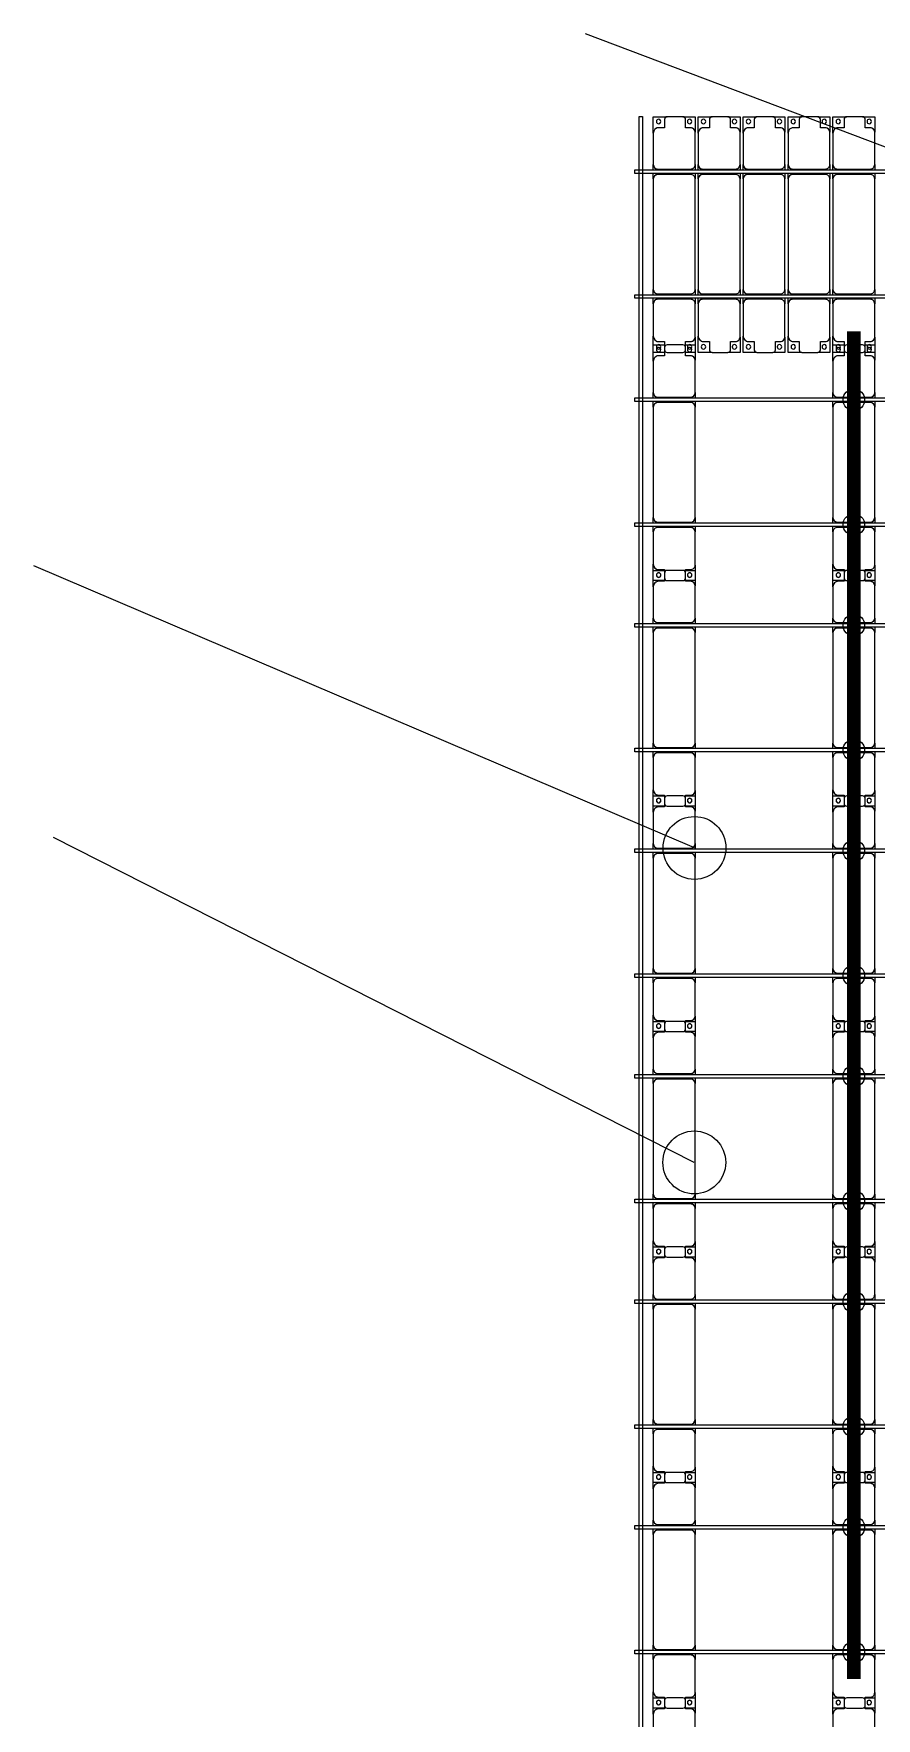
# Model space of a CAD drawing. Header units: millimetres. Extents: x -147246 to 112336, y -213734 to -86506.
# Drawn here: x -147246 to -137864, y -110382 to -91631 of the extents above; entities that cross this region are included whole.
import ezdxf

# ---------------------------------------------------------------- set-up
doc = ezdxf.new("R2010")
doc.units = ezdxf.units.MM
doc.layers.add('A-GENM', color=13, linetype='Continuous', lineweight=9)
doc.layers.add('S-BEAM', color=12, linetype='Continuous', lineweight=9)
for name, color, linetype in [('GC-BICH NEO', 6, 'Continuous'), ('GC-DAY NEO', 5, 'Continuous'), ('GC-HOP 40x60 GIA CUONG', 1, 'Continuous')]:
    doc.layers.add(name, color=color, linetype=linetype)

# ---------------------------------------------------------------- blocks, each defined once
blk = doc.blocks.new('Dai phao do pin - DẢI PHAO ĐỠ PIN-29412-BỐ TRÍ KHUNG KẾT CẤU BÈ PIN 05')
at = {"layer": 'A-GENM', "color": 7}
for p, q in [((-1312, 223), (-1140, 223)), ((-1312, 118), (-1312, 223)), ((-780, 223), (-1140, 223)), ((-780, 223), (-721, 223)), ((-681, 223), (-620, 223)), ((610, 223), (-620, 223)), ((610, 223), (669, 223)), ((709, 223), (770, 223)), ((1140, 223), (770, 223)), ((1140, 223), (1312, 223)), ((1198, 223), (1370, 223)), ((1198, 118), (1198, 223)), ((1312, 223), (1312, 118)), ((1730, 223), (1370, 223)), ((1730, 223), (1789, 223)), ((1829, 223), (1890, 223)), ((3120, 223), (1890, 223)), ((3120, 223), (3179, 223)), ((3219, 223), (3280, 223)), ((3650, 223), (3280, 223)), ((3650, 223), (3822, 223)), ((3708, 223), (3880, 223)), ((3708, 118), (3708, 223)), ((3822, 223), (3822, 118)), ((4240, 223), (3880, 223)), ((4240, 223), (4299, 223)), ((4339, 223), (4400, 223)), ((5630, 223), (4400, 223)), ((5630, 223), (5689, 223)), ((5729, 223), (5790, 223)), ((6160, 223), (5790, 223)), ((6160, 223), (6332, 223)), ((6218, 223), (6386, 223)), ((6218, 118), (6218, 223)), ((6332, 223), (6332, 118)), ((6750, 223), (6390, 223)), ((6750, 223), (6809, 223)), ((6849, 223), (6910, 223)), ((8140, 223), (6910, 223)), ((8140, 223), (8199, 223)), ((8239, 223), (8300, 223)), ((8670, 223), (8300, 223)), ((8670, 223), (8842, 223)), ((8728, 223), (8900, 223)), ((8728, 118), (8728, 223)), ((8842, 223), (8842, 118)), ((9260, 223), (8900, 223)), ((9260, 223), (9319, 223)), ((9359, 223), (9420, 223)), ((10650, 223), (9420, 223)), ((10650, 223), (10709, 223)), ((10749, 223), (10810, 223)), ((11180, 223), (10810, 223)), ((11180, 223), (11352, 223)), ((11238, 223), (11410, 223)), ((11238, 118), (11238, 223)), ((11352, 223), (11352, 118)), ((11770, 223), (11410, 223)), ((11770, 223), (11829, 223)), ((11869, 223), (11930, 223)), ((13160, 223), (11930, 223)), ((13160, 223), (13219, 223)), ((13259, 223), (13320, 223)), ((13690, 223), (13320, 223)), ((13690, 223), (13862, 223)), ((13748, 223), (13920, 223)), ((13748, 118), (13748, 223)), ((13862, 223), (13862, 118)), ((14280, 223), (13920, 223)), ((-1312, 88), (-1312, -88)), ((-1190, 118), (-1282, 118)), ((-1190, 173), (-1190, 118)), ((-730, -192), (-730, 173)), ((-670, 173), (-670, -192)), ((660, -192), (660, 173)), ((720, 173), (720, -192)), ((1190, 118), (1190, 173)), ((1282, 118), (1190, 118)), ((1198, 88), (1198, -88)), ((1320, 118), (1228, 118)), ((1312, -88), (1312, 88)), ((1320, 173), (1320, 118)), ((1780, -192), (1780, 173)), ((1840, 173), (1840, -192)), ((3170, -192), (3170, 173)), ((3230, 173), (3230, -192)), ((3700, 118), (3700, 173)), ((3792, 118), (3700, 118)), ((3708, 88), (3708, -88)), ((3830, 118), (3738, 118)), ((3822, -88), (3822, 88)), ((3830, 173), (3830, 118)), ((4290, -192), (4290, 173)), ((4350, 173), (4350, -192)), ((5680, -192), (5680, 173)), ((5740, 173), (5740, -192)), ((6210, 118), (6210, 173)), ((6302, 118), (6210, 118)), ((6218, 88), (6218, -88)), ((6340, 118), (6248, 118)), ((6332, -88), (6332, 88)), ((6340, 173), (6340, 118)), ((6800, -192), (6800, 173)), ((6860, 173), (6860, -192)), ((8190, -192), (8190, 173)), ((8250, 173), (8250, -192)), ((8720, 118), (8720, 173)), ((8812, 118), (8720, 118)), ((8728, 88), (8728, -88)), ((8850, 118), (8758, 118)), ((8842, -88), (8842, 88)), ((8850, 173), (8850, 118)), ((9310, -192), (9310, 173)), ((9370, 173), (9370, -192)), ((10700, -192), (10700, 173)), ((10760, 173), (10760, -192)), ((11230, 118), (11230, 173)), ((11322, 118), (11230, 118)), ((11238, 88), (11238, -88)), ((11360, 118), (11268, 118)), ((11352, -88), (11352, 88)), ((11360, 173), (11360, 118)), ((11820, -192), (11820, 173)), ((11880, 173), (11880, -192)), ((13210, -192), (13210, 173)), ((13270, 173), (13270, -192)), ((13740, 118), (13740, 173)), ((13832, 118), (13740, 118)), ((13748, 88), (13748, -88)), ((13870, 118), (13778, 118)), ((13862, -88), (13862, 88)), ((13870, 173), (13870, 118)), ((-1312, -242), (-1312, -118)), ((-1282, -118), (-1190, -118)), ((-1190, -118), (-1190, -182)), ((1190, -182), (1190, -118)), ((1190, -118), (1282, -118)), ((1198, -242), (1198, -118)), ((1228, -118), (1320, -118)), ((1312, -118), (1312, -242)), ((1320, -118), (1320, -182)), ((3700, -182), (3700, -118)), ((3700, -118), (3792, -118)), ((3708, -242), (3708, -118)), ((3738, -118), (3830, -118)), ((3822, -118), (3822, -242)), ((3830, -118), (3830, -182)), ((6210, -182), (6210, -118)), ((6210, -118), (6302, -118)), ((6218, -242), (6218, -118)), ((6248, -118), (6340, -118)), ((6332, -118), (6332, -242)), ((6340, -118), (6340, -182)), ((8720, -182), (8720, -118)), ((8720, -118), (8812, -118)), ((8728, -242), (8728, -118)), ((8758, -118), (8850, -118)), ((8842, -118), (8842, -242)), ((8850, -118), (8850, -182)), ((11230, -182), (11230, -118)), ((11230, -118), (11322, -118)), ((11238, -242), (11238, -118)), ((11268, -118), (11360, -118)), ((11352, -118), (11352, -242)), ((11360, -118), (11360, -182)), ((13740, -182), (13740, -118)), ((13740, -118), (13832, -118)), ((13748, -242), (13748, -118)), ((13778, -118), (13870, -118)), ((13862, -118), (13862, -242)), ((13870, -118), (13870, -182)), ((-1130, -242), (-1312, -242)), ((-1130, -242), (-780, -242)), ((-721, -242), (-780, -242)), ((-620, -242), (-681, -242)), ((-620, -242), (610, -242)), ((669, -242), (610, -242)), ((770, -242), (709, -242)), ((770, -242), (1130, -242)), ((1312, -242), (1130, -242)), ((1380, -242), (1198, -242)), ((1380, -242), (1730, -242)), ((1789, -242), (1730, -242)), ((1890, -242), (1829, -242)), ((1890, -242), (3120, -242)), ((3179, -242), (3120, -242)), ((3280, -242), (3219, -242)), ((3280, -242), (3640, -242)), ((3822, -242), (3640, -242)), ((3890, -242), (3708, -242)), ((3890, -242), (4240, -242)), ((4299, -242), (4240, -242)), ((4400, -242), (4339, -242)), ((4400, -242), (5630, -242)), ((5689, -242), (5630, -242)), ((5790, -242), (5729, -242)), ((5790, -242), (6150, -242)), ((6332, -242), (6150, -242)), ((6400, -242), (6218, -242)), ((6400, -242), (6750, -242)), ((6809, -242), (6750, -242)), ((6910, -242), (6849, -242)), ((6910, -242), (8140, -242)), ((8199, -242), (8140, -242)), ((8300, -242), (8239, -242)), ((8300, -242), (8660, -242)), ((8842, -242), (8660, -242)), ((8910, -242), (8728, -242)), ((8910, -242), (9260, -242)), ((9319, -242), (9260, -242)), ((9420, -242), (9359, -242)), ((9420, -242), (10650, -242)), ((10709, -242), (10650, -242)), ((10810, -242), (10749, -242)), ((10810, -242), (11170, -242)), ((11352, -242), (11170, -242)), ((11420, -242), (11238, -242)), ((11420, -242), (11770, -242)), ((11829, -242), (11770, -242)), ((11930, -242), (11869, -242)), ((11930, -242), (13160, -242)), ((13219, -242), (13160, -242)), ((13320, -242), (13259, -242)), ((13320, -242), (13680, -242)), ((13862, -242), (13680, -242)), ((13930, -242), (13748, -242)), ((13930, -242), (14280, -242))]:
    blk.add_line(p, q, dxfattribs=at)
for centre, radius, start, end in [((-1140, 173), 50, 90, 180), ((-1140, 173), 50, 135, 180), ((-780, 173), 50, 0, 90), ((-780, 173), 50, 0, 45), ((-620, 173), 50, 90, 180), ((-620, 173), 50, 90, 180), ((610, 173), 50, 0, 90), ((610, 173), 50, 45, 90), ((770, 173), 50, 90, 180), ((770, 173), 50, 135, 180), ((1140, 173), 50, 360, 90), ((1140, 173), 50, 360, 45), ((1370, 173), 50, 90, 180), ((1370, 173), 50, 135, 180), ((1730, 173), 50, 0, 90), ((1730, 173), 50, 0, 45), ((1890, 173), 50, 90, 180), ((1890, 173), 50, 90, 180), ((3120, 173), 50, 0, 90), ((3120, 173), 50, 45, 90), ((3280, 173), 50, 90, 180), ((3280, 173), 50, 135, 180), ((3650, 173), 50, 0, 90), ((3650, 173), 50, 0, 45), ((3880, 173), 50, 90, 180), ((3880, 173), 50, 135, 180), ((4240, 173), 50, 0, 90), ((4240, 173), 50, 0, 45), ((4400, 173), 50, 90, 180), ((4400, 173), 50, 90, 180), ((5630, 173), 50, 0, 90), ((5630, 173), 50, 45, 90), ((5790, 173), 50, 90, 180), ((5790, 173), 50, 135, 180), ((6160, 173), 50, 0, 90), ((6160, 173), 50, 0, 45), ((6390, 173), 50, 90, 180), ((6390, 173), 50, 135, 180), ((6750, 173), 50, 0, 90), ((6750, 173), 50, 0, 45), ((6910, 173), 50, 90, 180), ((6910, 173), 50, 90, 180), ((8140, 173), 50, 0, 90), ((8140, 173), 50, 45, 90), ((8300, 173), 50, 90, 180), ((8300, 173), 50, 135, 180), ((8670, 173), 50, 0, 90), ((8670, 173), 50, 0, 45), ((8900, 173), 50, 90, 180), ((8900, 173), 50, 135, 180), ((9260, 173), 50, 360, 90), ((9260, 173), 50, 0, 45), ((9420, 173), 50, 90, 180), ((9420, 173), 50, 90, 180), ((10650, 173), 50, 0, 90), ((10650, 173), 50, 45, 90), ((10810, 173), 50, 90, 180), ((10810, 173), 50, 135, 180), ((11180, 173), 50, 360, 90), ((11180, 173), 50, 360, 45), ((11410, 173), 50, 90, 180), ((11410, 173), 50, 135, 180), ((11770, 173), 50, 0, 90), ((11770, 173), 50, 0, 45), ((11930, 173), 50, 90, 180), ((11930, 173), 50, 90, 180), ((13160, 173), 50, 0, 90), ((13160, 173), 50, 45, 90), ((13320, 173), 50, 90, 180), ((13320, 173), 50, 135, 180), ((13690, 173), 50, 360, 90), ((13690, 173), 50, 360, 45), ((13920, 173), 50, 90, 180), ((13920, 173), 50, 135, 180), ((-1282, 88), 30, 90, 180), ((-1259, 162), 25, 360, 180), ((-1259, 162), 25, 180, 360), ((1228, 88), 30, 90, 180), ((1249, 162), 25, 0, 180), ((1249, 162), 25, 180, 0), ((1251, 162), 25, 0, 180), ((1251, 162), 25, 180, 360), ((1282, 88), 30, 0, 90), ((3738, 88), 30, 90, 180), ((3759, 162), 25, 0, 180), ((3759, 162), 25, 180, 0), ((3761, 162), 25, 0, 180), ((3761, 162), 25, 180, 360), ((3792, 88), 30, 0, 90), ((6248, 88), 30, 90, 180), ((6269, 162), 25, 0, 180), ((6269, 162), 25, 180, 0), ((6271, 162), 25, 0, 180), ((6271, 162), 25, 180, 360), ((6302, 88), 30, 0, 90), ((8758, 88), 30, 90, 180), ((8779, 162), 25, 0, 180), ((8779, 162), 25, 180, 360), ((8781, 162), 25, 0, 180), ((8781, 162), 25, 180, 360), ((8812, 88), 30, 0, 90), ((11268, 88), 30, 90, 180), ((11289, 162), 25, 0, 180), ((11289, 162), 25, 180, 0), ((11291, 162), 25, 0, 180), ((11291, 162), 25, 180, 0), ((11322, 88), 30, 0, 90), ((13778, 88), 30, 90, 180), ((13799, 162), 25, 0, 180), ((13799, 162), 25, 180, 0), ((13801, 162), 25, 360, 180), ((13801, 162), 25, 180, 360), ((13832, 88), 30, 0, 90), ((-1282, -88), 30, 180, 270), ((-1259, -183), 25, 360, 180), ((-1259, -183), 25, 180, 360), ((-1130, -182), 60, 180, 270), ((-1130, -182), 60, 180, 210), ((1130, -182), 60, 270, 360), ((1130, -182), 60, 330, 360), ((1228, -88), 30, 180, 270), ((1249, -183), 25, 0, 180), ((1249, -183), 25, 180, 0), ((1251, -183), 25, 0, 180), ((1251, -183), 25, 180, 360), ((1282, -88), 30, 270, 0), ((1380, -182), 60, 180, 270), ((1380, -182), 60, 180, 210), ((3640, -182), 60, 270, 360), ((3640, -182), 60, 330, 0), ((3738, -88), 30, 180, 270), ((3759, -183), 25, 360, 180), ((3759, -183), 25, 180, 0), ((3761, -183), 25, 0, 180), ((3761, -183), 25, 180, 0), ((3792, -88), 30, 270, 0), ((3890, -182), 60, 180, 270), ((3890, -182), 60, 180, 210), ((6150, -182), 60, 270, 360), ((6150, -182), 60, 330, 0), ((6248, -88), 30, 180, 270), ((6269, -183), 25, 0, 180), ((6269, -183), 25, 180, 0), ((6271, -183), 25, 0, 180), ((6271, -183), 25, 180, 0), ((6302, -88), 30, 270, 0), ((6400, -182), 60, 180, 270), ((6400, -182), 60, 180, 210), ((8660, -182), 60, 270, 0), ((8660, -182), 60, 330, 0), ((8758, -88), 30, 180, 270), ((8779, -183), 25, 0, 180), ((8779, -183), 25, 180, 0), ((8781, -183), 25, 0, 180), ((8781, -183), 25, 180, 0), ((8812, -88), 30, 270, 360), ((8910, -182), 60, 180, 270), ((8910, -182), 60, 180, 210), ((11170, -182), 60, 270, 360), ((11170, -182), 60, 330, 360), ((11268, -88), 30, 180, 270), ((11289, -183), 25, 360, 180), ((11289, -183), 25, 180, 0), ((11291, -183), 25, 360, 180), ((11291, -183), 25, 180, 360), ((11322, -88), 30, 270, 360), ((11420, -182), 60, 180, 270), ((11420, -182), 60, 180, 210), ((13680, -182), 60, 270, 360), ((13680, -182), 60, 330, 360), ((13778, -88), 30, 180, 270), ((13799, -183), 25, 0, 180), ((13799, -183), 25, 180, 0), ((13801, -183), 25, 360, 180), ((13801, -183), 25, 180, 0), ((13832, -88), 30, 270, 0), ((13930, -182), 60, 180, 270), ((13930, -182), 60, 180, 210), ((-780, -192), 50, 270, 0), ((-780, -192), 50, 315, 0), ((-620, -192), 50, 180, 270), ((-620, -192), 50, 180, 255), ((610, -192), 50, 270, 0), ((610, -192), 50, 270, 345), ((770, -192), 50, 180, 270), ((770, -192), 50, 180, 225), ((1730, -192), 50, 270, 360), ((1730, -192), 50, 315, 360), ((1890, -192), 50, 180, 270), ((1890, -192), 50, 180, 255), ((3120, -192), 50, 270, 0), ((3120, -192), 50, 270, 345), ((3280, -192), 50, 180, 270), ((3280, -192), 50, 180, 225), ((4240, -192), 50, 270, 0), ((4240, -192), 50, 315, 360), ((4400, -192), 50, 180, 270), ((4400, -192), 50, 180, 255), ((5630, -192), 50, 270, 0), ((5630, -192), 50, 270, 345), ((5790, -192), 50, 180, 270), ((5790, -192), 50, 180, 225), ((6750, -192), 50, 270, 0), ((6750, -192), 50, 315, 0), ((6910, -192), 50, 180, 270), ((6910, -192), 50, 180, 255), ((8140, -192), 50, 270, 0), ((8140, -192), 50, 270, 345), ((8300, -192), 50, 180, 270), ((8300, -192), 50, 180, 225), ((9260, -192), 50, 270, 360), ((9260, -192), 50, 315, 0), ((9420, -192), 50, 180, 270), ((9420, -192), 50, 180, 255), ((10650, -192), 50, 270, 0), ((10650, -192), 50, 270, 345), ((10810, -192), 50, 180, 270), ((10810, -192), 50, 180, 225), ((11770, -192), 50, 270, 0), ((11770, -192), 50, 315, 0), ((11930, -192), 50, 180, 270), ((11930, -192), 50, 180, 255), ((13160, -192), 50, 270, 0), ((13160, -192), 50, 270, 345), ((13320, -192), 50, 180, 270), ((13320, -192), 50, 180, 225)]:
    blk.add_arc(centre, radius, start, end, dxfattribs=at)
blk = doc.blocks.new('Dải phao đi lại kèm đỡ invester - DẢI PHAO ĐI LẠI-15551-BỐ TRÍ KHUNG KẾT CẤU BÈ PIN 05')
at = {"layer": 'A-GENM', "color": 7}
for p, q in [((-242, 1312), (-88, 1312)), ((-242, 1130), (-242, 1312)), ((-242, 1130), (-242, 780)), ((-118, 1190), (-182, 1190)), ((-118, 1282), (-118, 1190)), ((88, 1312), (-88, 1312)), ((88, 1312), (223, 1312)), ((118, 1190), (118, 1282)), ((173, 1190), (118, 1190)), ((223, 1312), (223, 1140)), ((223, 780), (223, 1140)), ((258, 1312), (412, 1312)), ((258, 1130), (258, 1312)), ((258, 1130), (258, 780)), ((382, 1190), (318, 1190)), ((382, 1282), (382, 1190)), ((588, 1312), (412, 1312)), ((588, 1312), (723, 1312)), ((618, 1190), (618, 1282)), ((673, 1190), (618, 1190)), ((723, 1312), (723, 1140)), ((723, 780), (723, 1140)), ((758, 1312), (912, 1312)), ((758, 1130), (758, 1312)), ((758, 1130), (758, 780)), ((882, 1190), (818, 1190)), ((882, 1282), (882, 1190)), ((1088, 1312), (912, 1312)), ((1088, 1312), (1223, 1312)), ((1118, 1190), (1118, 1282)), ((1173, 1190), (1118, 1190)), ((1223, 1312), (1223, 1140)), ((1223, 780), (1223, 1140)), ((1258, 1312), (1412, 1312)), ((1258, 1130), (1258, 1312)), ((1258, 1130), (1258, 780)), ((1382, 1190), (1318, 1190)), ((1382, 1282), (1382, 1190)), ((1588, 1312), (1412, 1312)), ((1588, 1312), (1723, 1312)), ((1618, 1190), (1618, 1282)), ((1673, 1190), (1618, 1190)), ((1723, 1312), (1723, 1140)), ((1723, 780), (1723, 1140)), ((1758, 1312), (1912, 1312)), ((1758, 1130), (1758, 1312)), ((1758, 1130), (1758, 780)), ((1882, 1190), (1818, 1190)), ((1882, 1282), (1882, 1190)), ((2088, 1312), (1912, 1312)), ((2088, 1312), (2223, 1312)), ((2118, 1190), (2118, 1282)), ((2173, 1190), (2118, 1190)), ((2223, 1312), (2223, 1140)), ((2223, 780), (2223, 1140)), ((-242, 721), (-242, 780)), ((223, 780), (223, 721)), ((258, 721), (258, 780)), ((723, 780), (723, 721)), ((758, 721), (758, 780)), ((1223, 780), (1223, 721)), ((1258, 721), (1258, 780)), ((1723, 780), (1723, 721)), ((1758, 721), (1758, 780)), ((2223, 780), (2223, 721)), ((-242, 620), (-242, 681)), ((-242, 620), (-242, -610)), ((-192, 730), (173, 730)), ((173, 670), (-192, 670)), ((223, 681), (223, 620)), ((223, -610), (223, 620)), ((258, 620), (258, 681)), ((258, 620), (258, -610)), ((308, 730), (673, 730)), ((673, 670), (308, 670)), ((723, 681), (723, 620)), ((723, -610), (723, 620)), ((758, 620), (758, 681)), ((758, 620), (758, -610)), ((808, 730), (1173, 730)), ((1173, 670), (808, 670)), ((1223, 681), (1223, 620)), ((1223, -610), (1223, 620)), ((1258, 620), (1258, 681)), ((1258, 620), (1258, -610)), ((1308, 730), (1673, 730)), ((1673, 670), (1308, 670)), ((1723, 681), (1723, 620)), ((1723, -610), (1723, 620)), ((1758, 620), (1758, 681)), ((1758, 620), (1758, -610)), ((1808, 730), (2173, 730)), ((2173, 670), (1808, 670)), ((2223, 681), (2223, 620)), ((2223, -610), (2223, 620)), ((-242, -669), (-242, -610)), ((-242, -770), (-242, -709)), ((-192, -660), (173, -660)), ((173, -720), (-192, -720)), ((223, -610), (223, -669)), ((223, -709), (223, -770)), ((258, -669), (258, -610)), ((258, -770), (258, -709)), ((308, -660), (673, -660)), ((673, -720), (308, -720)), ((723, -610), (723, -669)), ((723, -709), (723, -770)), ((758, -669), (758, -610)), ((758, -770), (758, -709)), ((808, -660), (1173, -660)), ((1173, -720), (808, -720)), ((1223, -610), (1223, -669)), ((1223, -709), (1223, -770)), ((1258, -669), (1258, -610)), ((1258, -770), (1258, -709)), ((1308, -660), (1673, -660)), ((1673, -720), (1308, -720)), ((1723, -610), (1723, -669)), ((1723, -709), (1723, -770)), ((1758, -669), (1758, -610)), ((1758, -770), (1758, -709)), ((1808, -660), (2173, -660)), ((2173, -720), (1808, -720)), ((2223, -610), (2223, -669)), ((2223, -709), (2223, -770)), ((-242, -770), (-242, -1130)), ((223, -1140), (223, -770)), ((258, -770), (258, -1130)), ((723, -1140), (723, -770)), ((758, -770), (758, -1130)), ((1223, -1140), (1223, -770)), ((1258, -770), (1258, -1130)), ((1723, -1140), (1723, -770)), ((1758, -770), (1758, -1130)), ((2223, -1140), (2223, -770)), ((-242, -1312), (-242, -1130)), ((-118, -1312), (-242, -1312)), ((-182, -1190), (-118, -1190)), ((-118, -1190), (-118, -1282)), ((-88, -1312), (88, -1312)), ((118, -1282), (118, -1190)), ((118, -1190), (173, -1190)), ((223, -1312), (118, -1312)), ((223, -1140), (223, -1312)), ((258, -1312), (258, -1130)), ((412, -1312), (258, -1312)), ((318, -1190), (382, -1190)), ((382, -1190), (382, -1282)), ((412, -1312), (588, -1312)), ((723, -1312), (588, -1312)), ((618, -1282), (618, -1190)), ((618, -1190), (673, -1190)), ((723, -1140), (723, -1312)), ((758, -1312), (758, -1130)), ((912, -1312), (758, -1312)), ((818, -1190), (882, -1190)), ((882, -1190), (882, -1282)), ((912, -1312), (1088, -1312)), ((1223, -1312), (1088, -1312)), ((1118, -1282), (1118, -1190)), ((1118, -1190), (1173, -1190)), ((1223, -1140), (1223, -1312)), ((1258, -1312), (1258, -1130)), ((1412, -1312), (1258, -1312)), ((1318, -1190), (1382, -1190)), ((1382, -1190), (1382, -1282)), ((1412, -1312), (1588, -1312)), ((1723, -1312), (1588, -1312)), ((1618, -1282), (1618, -1190)), ((1618, -1190), (1673, -1190)), ((1723, -1140), (1723, -1312)), ((1758, -1312), (1758, -1130)), ((1882, -1312), (1758, -1312)), ((1818, -1190), (1882, -1190)), ((1882, -1190), (1882, -1282)), ((1912, -1312), (2088, -1312)), ((2118, -1282), (2118, -1190)), ((2118, -1190), (2173, -1190)), ((2223, -1312), (2118, -1312)), ((2223, -1140), (2223, -1312))]:
    blk.add_line(p, q, dxfattribs=at)
for centre, radius, start, end in [((-182, 1130), 60, 90, 180), ((-182, 1130), 60, 90, 120), ((-183, 1259), 25, 90, 270), ((-183, 1259), 25, 270, 90), ((-88, 1282), 30, 90, 180), ((-88, 1282), 30, 90, 150), ((88, 1282), 30, 360, 90), ((88, 1282), 30, 30, 90), ((162, 1259), 25, 90, 270), ((162, 1259), 25, 180, 195), ((162, 1259), 25, 270, 90), ((173, 1140), 50, 0, 90), ((173, 1140), 50, 45, 90), ((318, 1130), 60, 90, 180), ((318, 1130), 60, 90, 120), ((317, 1259), 25, 90, 270), ((317, 1259), 25, 270, 90), ((412, 1282), 30, 90, 180), ((412, 1282), 30, 90, 150), ((588, 1282), 30, 360, 90), ((588, 1282), 30, 30, 90), ((662, 1259), 25, 90, 270), ((662, 1259), 25, 180, 195), ((662, 1259), 25, 270, 90), ((673, 1140), 50, 0, 90), ((673, 1140), 50, 47.5537, 90), ((818, 1130), 60, 90, 180), ((818, 1130), 60, 90, 120), ((817, 1259), 25, 90, 270), ((817, 1259), 25, 270, 90), ((912, 1282), 30, 90, 180), ((912, 1282), 30, 90, 150), ((1088, 1282), 30, 360, 90), ((1088, 1282), 30, 30, 90), ((1162, 1259), 25, 90, 270), ((1162, 1259), 25, 180, 195), ((1162, 1259), 25, 270, 90), ((1173, 1140), 50, 0, 90), ((1173, 1140), 50, 45, 90), ((1318, 1130), 60, 90, 180), ((1318, 1130), 60, 90, 120), ((1317, 1259), 25, 90, 270), ((1317, 1259), 25, 270, 90), ((1412, 1282), 30, 90, 180), ((1412, 1282), 30, 90, 150), ((1588, 1282), 30, 360, 90), ((1588, 1282), 30, 30, 90), ((1662, 1259), 25, 90, 270), ((1662, 1259), 25, 180, 195), ((1662, 1259), 25, 270, 90), ((1673, 1140), 50, 0, 90), ((1673, 1140), 50, 45, 90), ((1818, 1130), 60, 90, 180), ((1818, 1130), 60, 90, 120), ((1817, 1259), 25, 90, 270), ((1817, 1259), 25, 270, 90), ((1912, 1282), 30, 90, 180), ((1912, 1282), 30, 90, 150), ((2088, 1282), 30, 360, 90), ((2088, 1282), 30, 30, 90), ((2162, 1259), 25, 90, 270), ((2162, 1259), 25, 180, 195), ((2162, 1259), 25, 270, 90), ((2173, 1140), 50, 0, 90), ((2173, 1140), 50, 45, 90), ((-192, 780), 50, 180, 270), ((173, 780), 50, 270, 0), ((308, 780), 50, 180, 270), ((673, 780), 50, 270, 0), ((808, 780), 50, 180, 270), ((1173, 780), 50, 270, 0), ((1308, 780), 50, 180, 270), ((1673, 780), 50, 270, 0), ((1808, 780), 50, 180, 270), ((2173, 780), 50, 270, 0), ((-192, 620), 50, 90, 180), ((-192, 620), 50, 90, 165), ((-192, 780), 50, 225, 270), ((173, 780), 50, 270, 315), ((173, 620), 50, 360, 90), ((173, 620), 50, 360, 90), ((308, 620), 50, 90, 180), ((308, 620), 50, 90, 165), ((308, 780), 50, 225, 270), ((673, 780), 50, 270, 312.4488), ((673, 620), 50, 360, 90), ((673, 620), 50, 47.5507, 90), ((673, 620), 50, 360, 45), ((808, 620), 50, 90, 180), ((808, 620), 50, 90, 165), ((808, 780), 50, 225, 270), ((1173, 780), 50, 270, 315), ((1173, 620), 50, 360, 90), ((1173, 620), 50, 360, 90), ((1308, 620), 50, 90, 180), ((1308, 620), 50, 90, 165), ((1308, 780), 50, 225, 270), ((1673, 780), 50, 270, 315), ((1673, 620), 50, 360, 90), ((1673, 620), 50, 360, 90), ((1808, 620), 50, 90, 180), ((1808, 620), 50, 90, 165), ((1808, 780), 50, 225, 270), ((2173, 780), 50, 270, 315), ((2173, 620), 50, 360, 90), ((2173, 620), 50, 360, 90), ((-192, -610), 50, 180, 270), ((-192, -610), 50, 180, 255), ((-192, -770), 50, 90, 180), ((-192, -770), 50, 90, 135), ((173, -610), 50, 270, 0), ((173, -770), 50, 360, 90), ((173, -770), 50, 45, 90), ((173, -610), 50, 315, 0), ((308, -610), 50, 180, 270), ((308, -610), 50, 180, 255), ((308, -770), 50, 90, 180), ((308, -770), 50, 90, 135), ((673, -610), 50, 270, 0), ((673, -770), 50, 360, 90), ((673, -770), 50, 47.5426, 90), ((673, -610), 50, 315, 0), ((808, -610), 50, 180, 270), ((808, -610), 50, 180, 255), ((808, -770), 50, 90, 180), ((808, -770), 50, 90, 135), ((1173, -610), 50, 270, 0), ((1173, -770), 50, 360, 90), ((1173, -770), 50, 45, 90), ((1173, -610), 50, 315, 0), ((1308, -610), 50, 180, 270), ((1308, -610), 50, 180, 255), ((1308, -770), 50, 90, 180), ((1308, -770), 50, 90, 135), ((1673, -610), 50, 270, 0), ((1673, -770), 50, 360, 90), ((1673, -770), 50, 45, 90), ((1673, -610), 50, 315, 0), ((1808, -610), 50, 180, 270), ((1808, -610), 50, 180, 255), ((1808, -770), 50, 90, 180), ((1808, -770), 50, 90, 135), ((2173, -610), 50, 270, 0), ((2173, -770), 50, 360, 90), ((2173, -770), 50, 45, 90), ((2173, -610), 50, 315, 0), ((-182, -1130), 60, 180, 270), ((-182, -1130), 60, 240, 270), ((-183, -1249), 25, 90, 270), ((-183, -1249), 25, 270, 90), ((-88, -1282), 30, 180, 270), ((88, -1282), 30, 270, 0), ((162, -1249), 25, 90, 270), ((162, -1249), 25, 270, 90), ((173, -1140), 50, 270, 360), ((173, -1140), 50, 270, 315), ((318, -1130), 60, 180, 270), ((318, -1130), 60, 240, 270), ((317, -1249), 25, 90, 270), ((317, -1249), 25, 270, 90), ((412, -1282), 30, 180, 270), ((412, -1282), 30, 210, 270), ((588, -1282), 30, 270, 0), ((588, -1282), 30, 270, 330), ((662, -1249), 25, 90, 270), ((662, -1249), 25, 165, 180), ((662, -1249), 25, 270, 90), ((673, -1140), 50, 270, 360), ((673, -1140), 50, 270, 312.46), ((818, -1130), 60, 180, 270), ((818, -1130), 60, 240, 270), ((817, -1249), 25, 90, 270), ((817, -1249), 25, 270, 90), ((912, -1282), 30, 180, 270), ((912, -1282), 30, 210, 270), ((1088, -1282), 30, 270, 0), ((1088, -1282), 30, 270, 330), ((1162, -1249), 25, 90, 270), ((1162, -1249), 25, 165, 180), ((1162, -1249), 25, 270, 90), ((1173, -1140), 50, 270, 360), ((1173, -1140), 50, 270, 315), ((1318, -1130), 60, 180, 270), ((1318, -1130), 60, 240, 270), ((1317, -1249), 25, 90, 270), ((1317, -1249), 25, 270, 90), ((1412, -1282), 30, 180, 270), ((1412, -1282), 30, 210, 270), ((1588, -1282), 30, 270, 0), ((1588, -1282), 30, 270, 330), ((1662, -1249), 25, 90, 270), ((1662, -1249), 25, 165, 180), ((1662, -1249), 25, 270, 90), ((1673, -1140), 50, 270, 360), ((1673, -1140), 50, 270, 315), ((1818, -1130), 60, 180, 270), ((1818, -1130), 60, 240, 270), ((1817, -1249), 25, 90, 270), ((1817, -1249), 25, 270, 90), ((1912, -1282), 30, 180, 270), ((2088, -1282), 30, 270, 0), ((2162, -1249), 25, 90, 270), ((2162, -1249), 25, 270, 90), ((2173, -1140), 50, 270, 360), ((2173, -1140), 50, 270, 315)]:
    blk.add_arc(centre, radius, start, end, dxfattribs=at)
blk = doc.blocks.new('Dầm C52 - Dầm C52-18760-BỐ TRÍ KHUNG KẾT CẤU BÈ PIN 05')
at = {"layer": 'S-BEAM', "color": 1}
for p, q in [((-74474.317946, 20), (74474.317946, 20)), ((74474.317946, 20), (74474.317946, -20)), ((74474.317946, -20), (-74474.317946, -20))]:
    blk.add_line(p, q, dxfattribs=at)
blk = doc.blocks.new('Dầm C52 - Dầm C52-18761-BỐ TRÍ KHUNG KẾT CẤU BÈ PIN 05')
at = {"layer": 'S-BEAM', "color": 1}
for p, q in [((-74474, 20), (74474, 20)), ((74474, 20), (74474, -20)), ((74474, -20), (-74474, -20))]:
    blk.add_line(p, q, dxfattribs=at)
blk = doc.blocks.new('Dầm C52 - Hộp 40x60-38180-BỐ TRÍ KHUNG KẾT CẤU BÈ PIN 05')
at = {"layer": 'S-BEAM', "color": 3, "lineweight": 25}
for p, q in [((-38420, -20), (-38420, 20)), ((-38420, 20), (38420, 20)), ((38420, -20), (-38420, -20))]:
    blk.add_line(p, q, dxfattribs=at)
blk = doc.blocks.new('Dai phao do pin - DẢI PHAO ĐỠ PIN-29455-BỐ TRÍ KHUNG KẾT CẤU BÈ PIN 05')
at = {"layer": 'A-GENM', "color": 7}
for p, q in [((-1312, 223), (-1140, 223)), ((-1312, 118), (-1312, 223)), ((-780, 223), (-1140, 223)), ((-780, 223), (-721, 223)), ((-681, 223), (-620, 223)), ((610, 223), (-620, 223)), ((610, 223), (669, 223)), ((709, 223), (770, 223)), ((1140, 223), (770, 223)), ((1140, 223), (1312, 223)), ((1198, 223), (1370, 223)), ((1198, 118), (1198, 223)), ((1312, 223), (1312, 118)), ((1730, 223), (1370, 223)), ((1730, 223), (1789, 223)), ((1829, 223), (1890, 223)), ((3120, 223), (1890, 223)), ((3120, 223), (3179, 223)), ((3219, 223), (3280, 223)), ((3650, 223), (3280, 223)), ((3650, 223), (3822, 223)), ((3708, 223), (3880, 223)), ((3708, 118), (3708, 223)), ((3822, 223), (3822, 118)), ((4240, 223), (3880, 223)), ((4240, 223), (4299, 223)), ((4339, 223), (4400, 223)), ((5630, 223), (4400, 223)), ((5630, 223), (5689, 223)), ((5729, 223), (5790, 223)), ((6160, 223), (5790, 223)), ((6160, 223), (6332, 223)), ((6218, 223), (6386, 223)), ((6218, 118), (6218, 223)), ((6332, 223), (6332, 118)), ((6750, 223), (6390, 223)), ((6750, 223), (6809, 223)), ((6849, 223), (6910, 223)), ((8140, 223), (6910, 223)), ((8140, 223), (8199, 223)), ((8239, 223), (8300, 223)), ((8670, 223), (8300, 223)), ((8670, 223), (8842, 223)), ((8728, 223), (8900, 223)), ((8728, 118), (8728, 223)), ((8842, 223), (8842, 118)), ((9260, 223), (8900, 223)), ((9260, 223), (9319, 223)), ((9359, 223), (9420, 223)), ((10650, 223), (9420, 223)), ((10650, 223), (10709, 223)), ((10749, 223), (10810, 223)), ((11180, 223), (10810, 223)), ((11180, 223), (11352, 223)), ((11238, 223), (11410, 223)), ((11238, 118), (11238, 223)), ((11352, 223), (11352, 118)), ((11770, 223), (11410, 223)), ((11770, 223), (11829, 223)), ((11869, 223), (11930, 223)), ((13160, 223), (11930, 223)), ((13160, 223), (13219, 223)), ((13259, 223), (13320, 223)), ((13690, 223), (13320, 223)), ((13690, 223), (13862, 223)), ((13748, 223), (13920, 223)), ((13748, 118), (13748, 223)), ((13862, 223), (13862, 118)), ((14280, 223), (13920, 223)), ((-1312, 88), (-1312, -88)), ((-1190, 118), (-1282, 118)), ((-1190, 173), (-1190, 118)), ((-730, -192), (-730, 173)), ((-670, 173), (-670, -192)), ((660, -192), (660, 173)), ((720, 173), (720, -192)), ((1190, 118), (1190, 173)), ((1282, 118), (1190, 118)), ((1198, 88), (1198, -88)), ((1320, 118), (1228, 118)), ((1312, -88), (1312, 88)), ((1320, 173), (1320, 118)), ((1780, -192), (1780, 173)), ((1840, 173), (1840, -192)), ((3170, -192), (3170, 173)), ((3230, 173), (3230, -192)), ((3700, 118), (3700, 173)), ((3792, 118), (3700, 118)), ((3708, 88), (3708, -88)), ((3830, 118), (3738, 118)), ((3822, -88), (3822, 88)), ((3830, 173), (3830, 118)), ((4290, -192), (4290, 173)), ((4350, 173), (4350, -192)), ((5680, -192), (5680, 173)), ((5740, 173), (5740, -192)), ((6210, 118), (6210, 173)), ((6302, 118), (6210, 118)), ((6218, 88), (6218, -88)), ((6340, 118), (6248, 118)), ((6332, -88), (6332, 88)), ((6340, 173), (6340, 118)), ((6800, -192), (6800, 173)), ((6860, 173), (6860, -192)), ((8190, -192), (8190, 173)), ((8250, 173), (8250, -192)), ((8720, 118), (8720, 173)), ((8812, 118), (8720, 118)), ((8728, 88), (8728, -88)), ((8850, 118), (8758, 118)), ((8842, -88), (8842, 88)), ((8850, 173), (8850, 118)), ((9310, -192), (9310, 173)), ((9370, 173), (9370, -192)), ((10700, -192), (10700, 173)), ((10760, 173), (10760, -192)), ((11230, 118), (11230, 173)), ((11322, 118), (11230, 118)), ((11238, 88), (11238, -88)), ((11360, 118), (11268, 118)), ((11352, -88), (11352, 88)), ((11360, 173), (11360, 118)), ((11820, -192), (11820, 173)), ((11880, 173), (11880, -192)), ((13210, -192), (13210, 173)), ((13270, 173), (13270, -192)), ((13740, 118), (13740, 173)), ((13832, 118), (13740, 118)), ((13748, 88), (13748, -88)), ((13870, 118), (13778, 118)), ((13862, -88), (13862, 88)), ((13870, 173), (13870, 118)), ((-1312, -242), (-1312, -118)), ((-1282, -118), (-1190, -118)), ((-1190, -118), (-1190, -182)), ((1190, -182), (1190, -118)), ((1190, -118), (1282, -118)), ((1198, -242), (1198, -118)), ((1228, -118), (1320, -118)), ((1312, -118), (1312, -242)), ((1320, -118), (1320, -182)), ((3700, -182), (3700, -118)), ((3700, -118), (3792, -118)), ((3708, -242), (3708, -118)), ((3738, -118), (3830, -118)), ((3822, -118), (3822, -242)), ((3830, -118), (3830, -182)), ((6210, -182), (6210, -118)), ((6210, -118), (6302, -118)), ((6218, -242), (6218, -118)), ((6248, -118), (6340, -118)), ((6332, -118), (6332, -242)), ((6340, -118), (6340, -182)), ((8720, -182), (8720, -118)), ((8720, -118), (8812, -118)), ((8728, -242), (8728, -118)), ((8758, -118), (8850, -118)), ((8842, -118), (8842, -242)), ((8850, -118), (8850, -182)), ((11230, -182), (11230, -118)), ((11230, -118), (11322, -118)), ((11238, -242), (11238, -118)), ((11268, -118), (11360, -118)), ((11352, -118), (11352, -242)), ((11360, -118), (11360, -182)), ((13740, -182), (13740, -118)), ((13740, -118), (13832, -118)), ((13748, -242), (13748, -118)), ((13778, -118), (13870, -118)), ((13862, -118), (13862, -242)), ((13870, -118), (13870, -182)), ((-1130, -242), (-1312, -242)), ((-1130, -242), (-780, -242)), ((-721, -242), (-780, -242)), ((-620, -242), (-681, -242)), ((-620, -242), (610, -242)), ((669, -242), (610, -242)), ((770, -242), (709, -242)), ((770, -242), (1130, -242)), ((1312, -242), (1130, -242)), ((1380, -242), (1198, -242)), ((1380, -242), (1730, -242)), ((1789, -242), (1730, -242)), ((1890, -242), (1829, -242)), ((1890, -242), (3120, -242)), ((3179, -242), (3120, -242)), ((3280, -242), (3219, -242)), ((3280, -242), (3640, -242)), ((3822, -242), (3640, -242)), ((3890, -242), (3708, -242)), ((3890, -242), (4240, -242)), ((4299, -242), (4240, -242)), ((4400, -242), (4339, -242)), ((4400, -242), (5630, -242)), ((5689, -242), (5630, -242)), ((5790, -242), (5729, -242)), ((5790, -242), (6150, -242)), ((6332, -242), (6150, -242)), ((6400, -242), (6218, -242)), ((6400, -242), (6750, -242)), ((6809, -242), (6750, -242)), ((6910, -242), (6849, -242)), ((6910, -242), (8140, -242)), ((8199, -242), (8140, -242)), ((8300, -242), (8239, -242)), ((8300, -242), (8660, -242)), ((8842, -242), (8660, -242)), ((8910, -242), (8728, -242)), ((8910, -242), (9260, -242)), ((9319, -242), (9260, -242)), ((9420, -242), (9359, -242)), ((9420, -242), (10650, -242)), ((10709, -242), (10650, -242)), ((10810, -242), (10749, -242)), ((10810, -242), (11170, -242)), ((11352, -242), (11170, -242)), ((11420, -242), (11238, -242)), ((11420, -242), (11770, -242)), ((11829, -242), (11770, -242)), ((11930, -242), (11869, -242)), ((11930, -242), (13160, -242)), ((13219, -242), (13160, -242)), ((13320, -242), (13259, -242)), ((13320, -242), (13680, -242)), ((13862, -242), (13680, -242)), ((13930, -242), (13748, -242)), ((13930, -242), (14280, -242))]:
    blk.add_line(p, q, dxfattribs=at)
for centre, radius, start, end in [((-1140, 173), 50, 90, 180), ((-1140, 173), 50, 135, 180), ((-780, 173), 50, 0, 90), ((-780, 173), 50, 0, 45), ((-620, 173), 50, 90, 180), ((-620, 173), 50, 90, 180), ((610, 173), 50, 0, 90), ((610, 173), 50, 45, 90), ((770, 173), 50, 90, 180), ((770, 173), 50, 135, 180), ((1140, 173), 50, 360, 90), ((1140, 173), 50, 360, 45), ((1370, 173), 50, 90, 180), ((1370, 173), 50, 135, 180), ((1730, 173), 50, 0, 90), ((1730, 173), 50, 0, 45), ((1890, 173), 50, 90, 180), ((1890, 173), 50, 90, 180), ((3120, 173), 50, 0, 90), ((3120, 173), 50, 45, 90), ((3280, 173), 50, 90, 180), ((3280, 173), 50, 135, 180), ((3650, 173), 50, 0, 90), ((3650, 173), 50, 0, 45), ((3880, 173), 50, 90, 180), ((3880, 173), 50, 135, 180), ((4240, 173), 50, 0, 90), ((4240, 173), 50, 0, 45), ((4400, 173), 50, 90, 180), ((4400, 173), 50, 90, 180), ((5630, 173), 50, 0, 90), ((5630, 173), 50, 45, 90), ((5790, 173), 50, 90, 180), ((5790, 173), 50, 135, 180), ((6160, 173), 50, 0, 90), ((6160, 173), 50, 0, 45), ((6390, 173), 50, 90, 180), ((6390, 173), 50, 135, 180), ((6750, 173), 50, 0, 90), ((6750, 173), 50, 0, 45), ((6910, 173), 50, 90, 180), ((6910, 173), 50, 90, 180), ((8140, 173), 50, 0, 90), ((8140, 173), 50, 45, 90), ((8300, 173), 50, 90, 180), ((8300, 173), 50, 135, 180), ((8670, 173), 50, 0, 90), ((8670, 173), 50, 0, 45), ((8900, 173), 50, 90, 180), ((8900, 173), 50, 135, 180), ((9260, 173), 50, 360, 90), ((9260, 173), 50, 0, 45), ((9420, 173), 50, 90, 180), ((9420, 173), 50, 90, 180), ((10650, 173), 50, 0, 90), ((10650, 173), 50, 45, 90), ((10810, 173), 50, 90, 180), ((10810, 173), 50, 135, 180), ((11180, 173), 50, 360, 90), ((11180, 173), 50, 360, 45), ((11410, 173), 50, 90, 180), ((11410, 173), 50, 135, 180), ((11770, 173), 50, 0, 90), ((11770, 173), 50, 0, 45), ((11930, 173), 50, 90, 180), ((11930, 173), 50, 90, 180), ((13160, 173), 50, 0, 90), ((13160, 173), 50, 45, 90), ((13320, 173), 50, 90, 180), ((13320, 173), 50, 135, 180), ((13690, 173), 50, 360, 90), ((13690, 173), 50, 360, 45), ((13920, 173), 50, 90, 180), ((13920, 173), 50, 135, 180), ((-1282, 88), 30, 90, 180), ((-1259, 162), 25, 360, 180), ((-1259, 162), 25, 180, 360), ((1228, 88), 30, 90, 180), ((1249, 162), 25, 0, 180), ((1249, 162), 25, 180, 0), ((1251, 162), 25, 0, 180), ((1251, 162), 25, 180, 360), ((1282, 88), 30, 0, 90), ((3738, 88), 30, 90, 180), ((3759, 162), 25, 0, 180), ((3759, 162), 25, 180, 0), ((3761, 162), 25, 0, 180), ((3761, 162), 25, 180, 360), ((3792, 88), 30, 0, 90), ((6248, 88), 30, 90, 180), ((6269, 162), 25, 0, 180), ((6269, 162), 25, 180, 0), ((6271, 162), 25, 0, 180), ((6271, 162), 25, 180, 360), ((6302, 88), 30, 0, 90), ((8758, 88), 30, 90, 180), ((8779, 162), 25, 0, 180), ((8779, 162), 25, 180, 360), ((8781, 162), 25, 0, 180), ((8781, 162), 25, 180, 360), ((8812, 88), 30, 0, 90), ((11268, 88), 30, 90, 180), ((11289, 162), 25, 0, 180), ((11289, 162), 25, 180, 0), ((11291, 162), 25, 0, 180), ((11291, 162), 25, 180, 0), ((11322, 88), 30, 0, 90), ((13778, 88), 30, 90, 180), ((13799, 162), 25, 0, 180), ((13799, 162), 25, 180, 0), ((13801, 162), 25, 360, 180), ((13801, 162), 25, 180, 360), ((13832, 88), 30, 0, 90), ((-1282, -88), 30, 180, 270), ((-1259, -183), 25, 360, 180), ((-1259, -183), 25, 180, 360), ((-1130, -182), 60, 180, 270), ((-1130, -182), 60, 180, 210), ((1130, -182), 60, 270, 360), ((1130, -182), 60, 330, 360), ((1228, -88), 30, 180, 270), ((1249, -183), 25, 0, 180), ((1249, -183), 25, 180, 0), ((1251, -183), 25, 0, 180), ((1251, -183), 25, 180, 360), ((1282, -88), 30, 270, 0), ((1380, -182), 60, 180, 270), ((1380, -182), 60, 180, 210), ((3640, -182), 60, 270, 360), ((3640, -182), 60, 330, 0), ((3738, -88), 30, 180, 270), ((3759, -183), 25, 360, 180), ((3759, -183), 25, 180, 0), ((3761, -183), 25, 0, 180), ((3761, -183), 25, 180, 0), ((3792, -88), 30, 270, 0), ((3890, -182), 60, 180, 270), ((3890, -182), 60, 180, 210), ((6150, -182), 60, 270, 360), ((6150, -182), 60, 330, 0), ((6248, -88), 30, 180, 270), ((6269, -183), 25, 0, 180), ((6269, -183), 25, 180, 0), ((6271, -183), 25, 0, 180), ((6271, -183), 25, 180, 0), ((6302, -88), 30, 270, 0), ((6400, -182), 60, 180, 270), ((6400, -182), 60, 180, 210), ((8660, -182), 60, 270, 0), ((8660, -182), 60, 330, 0), ((8758, -88), 30, 180, 270), ((8779, -183), 25, 0, 180), ((8779, -183), 25, 180, 0), ((8781, -183), 25, 0, 180), ((8781, -183), 25, 180, 0), ((8812, -88), 30, 270, 360), ((8910, -182), 60, 180, 270), ((8910, -182), 60, 180, 210), ((11170, -182), 60, 270, 360), ((11170, -182), 60, 330, 360), ((11268, -88), 30, 180, 270), ((11289, -183), 25, 360, 180), ((11289, -183), 25, 180, 0), ((11291, -183), 25, 360, 180), ((11291, -183), 25, 180, 360), ((11322, -88), 30, 270, 360), ((11420, -182), 60, 180, 270), ((11420, -182), 60, 180, 210), ((13680, -182), 60, 270, 360), ((13680, -182), 60, 330, 360), ((13778, -88), 30, 180, 270), ((13799, -183), 25, 0, 180), ((13799, -183), 25, 180, 0), ((13801, -183), 25, 360, 180), ((13801, -183), 25, 180, 0), ((13832, -88), 30, 270, 0), ((13930, -182), 60, 180, 270), ((13930, -182), 60, 180, 210), ((-780, -192), 50, 270, 0), ((-780, -192), 50, 315, 0), ((-620, -192), 50, 180, 270), ((-620, -192), 50, 180, 255), ((610, -192), 50, 270, 0), ((610, -192), 50, 270, 345), ((770, -192), 50, 180, 270), ((770, -192), 50, 180, 225), ((1730, -192), 50, 270, 360), ((1730, -192), 50, 315, 360), ((1890, -192), 50, 180, 270), ((1890, -192), 50, 180, 255), ((3120, -192), 50, 270, 0), ((3120, -192), 50, 270, 345), ((3280, -192), 50, 180, 270), ((3280, -192), 50, 180, 225), ((4240, -192), 50, 270, 0), ((4240, -192), 50, 315, 360), ((4400, -192), 50, 180, 270), ((4400, -192), 50, 180, 255), ((5630, -192), 50, 270, 0), ((5630, -192), 50, 270, 345), ((5790, -192), 50, 180, 270), ((5790, -192), 50, 180, 225), ((6750, -192), 50, 270, 0), ((6750, -192), 50, 315, 0), ((6910, -192), 50, 180, 270), ((6910, -192), 50, 180, 255), ((8140, -192), 50, 270, 0), ((8140, -192), 50, 270, 345), ((8300, -192), 50, 180, 270), ((8300, -192), 50, 180, 225), ((9260, -192), 50, 270, 360), ((9260, -192), 50, 315, 0), ((9420, -192), 50, 180, 270), ((9420, -192), 50, 180, 255), ((10650, -192), 50, 270, 0), ((10650, -192), 50, 270, 345), ((10810, -192), 50, 180, 270), ((10810, -192), 50, 180, 225), ((11770, -192), 50, 270, 0), ((11770, -192), 50, 315, 0), ((11930, -192), 50, 180, 270), ((11930, -192), 50, 180, 255), ((13160, -192), 50, 270, 0), ((13160, -192), 50, 270, 345), ((13320, -192), 50, 180, 270), ((13320, -192), 50, 180, 225)]:
    blk.add_arc(centre, radius, start, end, dxfattribs=at)
blk = doc.blocks.new('Dầm C52 - Dầm C52-18762-BỐ TRÍ KHUNG KẾT CẤU BÈ PIN 05')
at = {"layer": 'S-BEAM', "color": 1}
for p, q in [((-74474, 20), (74474, 20)), ((74474, 20), (74474, -20)), ((74474, -20), (-74474, -20))]:
    blk.add_line(p, q, dxfattribs=at)
blk = doc.blocks.new('Dầm C52 - Dầm C52-18763-BỐ TRÍ KHUNG KẾT CẤU BÈ PIN 05')
at = {"layer": 'S-BEAM', "color": 1}
for p, q in [((-74474, 20), (74474, 20)), ((74474, 20), (74474, -20)), ((74474, -20), (-74474, -20))]:
    blk.add_line(p, q, dxfattribs=at)
blk = doc.blocks.new('Dầm C52 - Dầm C52-18764-BỐ TRÍ KHUNG KẾT CẤU BÈ PIN 05')
at = {"layer": 'S-BEAM', "color": 1}
for p, q in [((-74474, 20), (74474, 20)), ((74474, 20), (74474, -20)), ((74474, -20), (-74474, -20))]:
    blk.add_line(p, q, dxfattribs=at)
blk = doc.blocks.new('Dầm C52 - Dầm C52-18765-BỐ TRÍ KHUNG KẾT CẤU BÈ PIN 05')
at = {"layer": 'S-BEAM', "color": 1}
for p, q in [((-74474, 20), (74474, 20)), ((74474, 20), (74474, -20)), ((74474, -20), (-74474, -20))]:
    blk.add_line(p, q, dxfattribs=at)
blk = doc.blocks.new('Dầm C52 - Dầm C52-18766-BỐ TRÍ KHUNG KẾT CẤU BÈ PIN 05')
at = {"layer": 'S-BEAM', "color": 1}
for p, q in [((-74474, 20), (74474, 20)), ((74474, 20), (74474, -20)), ((74474, -20), (-74474, -20))]:
    blk.add_line(p, q, dxfattribs=at)
blk = doc.blocks.new('Dầm C52 - Dầm C52-18767-BỐ TRÍ KHUNG KẾT CẤU BÈ PIN 05')
at = {"layer": 'S-BEAM', "color": 1}
for p, q in [((-74474, 20), (74474, 20)), ((74474, 20), (74474, -20)), ((74474, -20), (-74474, -20))]:
    blk.add_line(p, q, dxfattribs=at)
blk = doc.blocks.new('HOBANMONG_BEPIN 5_rvt-1-BỐ TRÍ KHUNG KẾT CẤU BÈ PIN 05')
at = {"layer": 'A-GENM', "color": 3, "lineweight": 25}
for name, p, rotation in [('Dải phao đi lại kèm đỡ invester - DẢI PHAO ĐI LẠI-15551-BỐ TRÍ KHUNG KẾT CẤU BÈ PIN 05', (-140105, -93867), 359.9997710135151), ('Dai phao do pin - DẢI PHAO ĐỠ PIN-29412-BỐ TRÍ KHUNG KẾT CẤU BÈ PIN 05', (-140105, -96406), 269.9997710125194), ('Dai phao do pin - DẢI PHAO ĐỠ PIN-29455-BỐ TRÍ KHUNG KẾT CẤU BÈ PIN 05', (-138105, -96406), 269.9997710125194)]:
    blk.add_blockref(name, p, dxfattribs=dict(at, rotation=rotation))
at = {"layer": 'S-BEAM', "color": 3, "lineweight": 25}
for name, p, rotation in [('Dầm C52 - Hộp 40x60-38180-BỐ TRÍ KHUNG KẾT CẤU BÈ PIN 05', (-140486, -130974), 269.9997710125197), ('Dầm C52 - Dầm C52-18760-BỐ TRÍ KHUNG KẾT CẤU BÈ PIN 05', (-66080, -93166), 179.9997710135151), ('Dầm C52 - Dầm C52-18761-BỐ TRÍ KHUNG KẾT CẤU BÈ PIN 05', (-66080, -94556), 179.9997710135151), ('Dầm C52 - Dầm C52-18761-BỐ TRÍ KHUNG KẾT CẤU BÈ PIN 05', (-66080, -95705), 179.9997710135151), ('Dầm C52 - Dầm C52-18762-BỐ TRÍ KHUNG KẾT CẤU BÈ PIN 05', (-66080, -97095), 179.9997710135151), ('Dầm C52 - Dầm C52-18762-BỐ TRÍ KHUNG KẾT CẤU BÈ PIN 05', (-66080, -98215), 179.9997710135151), ('Dầm C52 - Dầm C52-18763-BỐ TRÍ KHUNG KẾT CẤU BÈ PIN 05', (-66080, -99605), 179.9997710135151), ('Dầm C52 - Dầm C52-18763-BỐ TRÍ KHUNG KẾT CẤU BÈ PIN 05', (-66080, -100725), 179.9997710135151), ('Dầm C52 - Dầm C52-18764-BỐ TRÍ KHUNG KẾT CẤU BÈ PIN 05', (-66080, -102115), 179.9997710135151), ('Dầm C52 - Dầm C52-18764-BỐ TRÍ KHUNG KẾT CẤU BÈ PIN 05', (-66080, -103235), 179.9997710135151), ('Dầm C52 - Dầm C52-18765-BỐ TRÍ KHUNG KẾT CẤU BÈ PIN 05', (-66080, -104625), 179.9997710135151), ('Dầm C52 - Dầm C52-18765-BỐ TRÍ KHUNG KẾT CẤU BÈ PIN 05', (-66080, -105745), 179.9997710135151), ('Dầm C52 - Dầm C52-18766-BỐ TRÍ KHUNG KẾT CẤU BÈ PIN 05', (-66080, -107135), 179.9997710135151), ('Dầm C52 - Dầm C52-18766-BỐ TRÍ KHUNG KẾT CẤU BÈ PIN 05', (-66080, -108255), 179.9997710135151), ('Dầm C52 - Dầm C52-18767-BỐ TRÍ KHUNG KẾT CẤU BÈ PIN 05', (-66080, -109645), 179.9997710135151)]:
    blk.add_blockref(name, p, dxfattribs=dict(at, rotation=rotation))

msp = doc.modelspace()

# ---------------------------------------------------------------- linework, layer by layer
at = {"layer": 'GC-BICH NEO'}
for centre in [(-139889, -100694), (-139891, -104194)]:
    msp.add_circle(centre, 350, dxfattribs=at)
at = {"layer": 'GC-DAY NEO'}
for p, q in [((-133620, -94457), (-141104, -91631)), ((-139889, -100694), (-147246, -97552)), ((-139891, -104194), (-147027, -100577))]:
    msp.add_line(p, q, dxfattribs=at)
at = {"layer": 'GC-HOP 40x60 GIA CUONG', "const_width": 150}
msp.add_lwpolyline([(-138115, -109944), (-138115, -94944)], dxfattribs=at)
at = {"layer": 'GC-HOP 40x60 GIA CUONG'}
for centre in [(-138115, -95705), (-138115, -97095), (-138115, -98215), (-138115, -99605), (-138115, -100725), (-138115, -102115), (-138115, -103235), (-138115, -104625), (-138115, -105745), (-138115, -107135), (-138115, -108255), (-138115, -109645)]:
    msp.add_circle(centre, 120, dxfattribs=at)

# ---------------------------------------------------------------- block references
at = {"lineweight": 5}
msp.add_blockref('HOBANMONG_BEPIN 5_rvt-1-BỐ TRÍ KHUNG KẾT CẤU BÈ PIN 05', (0, 0), dxfattribs=at)

doc.saveas('drawing.dxf')
